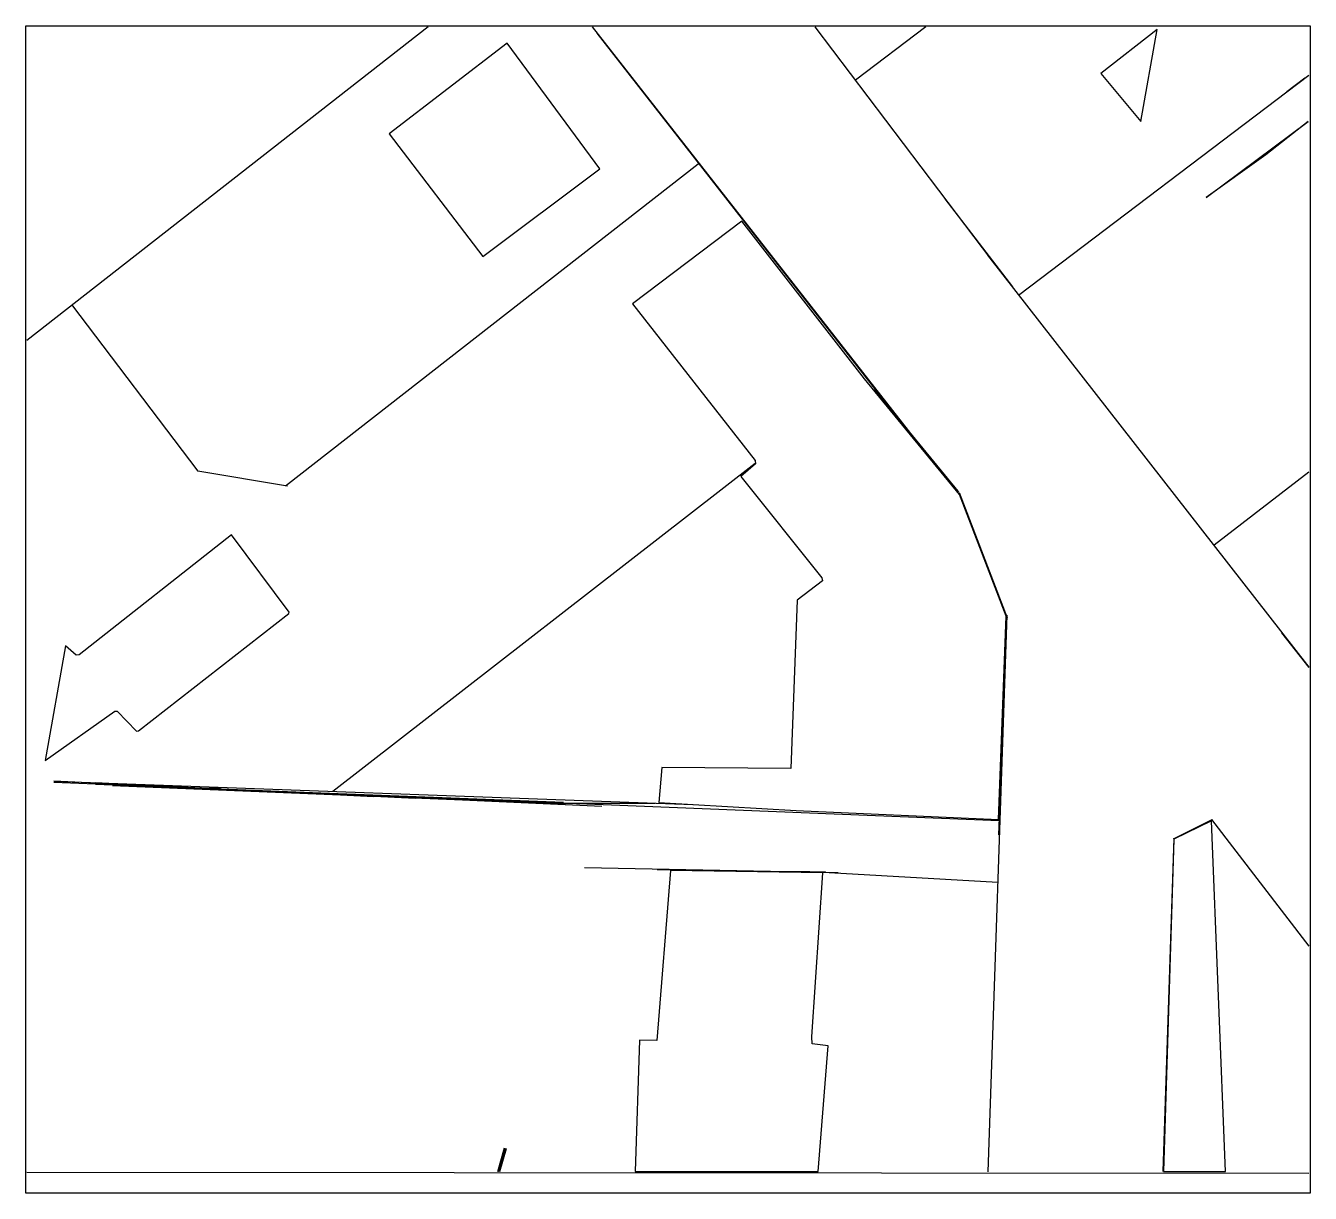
# Model space of a CAD drawing. Header units: metres. Extents: x -2.2 to 59, y -16.7 to 38.9.
import ezdxf

# ---------------------------------------------------------------- set-up
doc = ezdxf.new("R2010")
doc.units = ezdxf.units.M
for name, color, linetype in [('CADASTRE_BATI', 2, 'Continuous'), ('CADASTRE_CADRE', 8, 'Continuous'), ('CADASTRE_PARCELLES', 7, 'Continuous')]:
    doc.layers.add(name, color=color, linetype=linetype)

msp = doc.modelspace()

# ---------------------------------------------------------------- linework, layer by layer
at = {"layer": 'CADASTRE_BATI'}
for points in [[(48.992, 36.647), (50.889, 34.361), (51.668, 38.73)], [(20.711, 38.086), (15.089, 33.768), (19.56, 27.925), (25.131, 32.108)], [(58.865, 34.361), (56.85, 32.769), (54.005, 30.737)], [(31.888, 29.602), (26.689, 25.673), (32.532, 18.205), (32.549, 18.052), (31.837, 17.443), (35.699, 12.633), (35.732, 12.481), (34.53, 11.566), (34.225, 3.539), (28.078, 3.59), (27.942, 1.931), (34.479, 1.541), (44.115, 1.118), (44.488, 10.804), (42.252, 16.596), (37.731, 22.1)], [(7.587, 14.666), (0.322, 8.959), (0.186, 8.942), (-0.322, 9.382), (-1.287, 3.929), (2.032, 6.283), (2.134, 6.283), (3.065, 5.318), (3.15, 5.334), (10.313, 10.923), (10.33, 10.991)], [(54.259, 1.05), (52.464, 0.186), (51.973, -15.648), (54.92, -15.648)], [(28.501, -1.304), (27.841, -9.399), (27.011, -9.382), (26.808, -15.648), (35.529, -15.648), (36.003, -9.653), (35.241, -9.568), (35.224, -9.229), (35.749, -1.423)]]:
    msp.add_lwpolyline(points, close=True, dxfattribs=at)
at = {"layer": 'CADASTRE_CADRE'}
msp.add_lwpolyline([(-2.218, 38.916), (58.967, 38.916), (58.967, -16.681), (-2.218, -16.681)], close=True, dxfattribs=at)
at = {"layer": 'CADASTRE_PARCELLES'}
for p, q in [((16.952, 38.865), (-2.168, 23.929)), ((24.759, 38.865), (40.677, 18.544)), ((24.979, 38.561), (40.017, 19.323)), ((35.36, 38.865), (43.776, 27.756)), ((40.66, 38.865), (37.307, 36.325)), ((58.899, 36.545), (45.064, 26.063)), ((58.713, 36.41), (57.849, 35.766)), ((29.805, 32.329), (10.161, 16.986)), ((41.558, 30.669), (44.776, 26.486)), ((43.59, 27.993), (58.899, 8.366)), ((-0.034, 25.639), (5.978, 17.697)), ((38.188, 21.609), (42.185, 16.749)), ((39.797, 19.627), (42.218, 16.698)), ((32.532, 18.069), (12.413, 2.456)), ((5.978, 17.714), (10.246, 17.003)), ((58.899, 17.663), (54.395, 14.174)), ((42.235, 16.681), (44.522, 10.72)), ((44.505, 10.855), (43.607, -15.665)), ((44.488, 9.873), (44.115, 0.39)), ((57.595, 10.008), (58.899, 8.349)), ((-0.881, 2.964), (16.342, 2.134)), ((-0.881, 2.947), (29.551, 1.829)), ((-0.881, 2.896), (16.207, 2.218)), ((1.101, 2.879), (14.361, 2.218)), ((1.101, 2.845), (25.216, 1.761)), ((1.101, 2.794), (23.404, 1.948)), ((1.914, 2.743), (20.914, 1.964)), ((3.675, 2.71), (44.149, 1.067)), ((7.062, 2.625), (6.3, 2.591)), ((8.23, 2.489), (9.805, 2.439)), ((8.247, 2.523), (16.308, 2.168)), ((8.908, 2.472), (23.489, 1.88)), ((17.358, 2.185), (18.933, 2.066)), ((21.931, 1.931), (25.25, 1.88)), ((27.756, 1.88), (22.608, 1.88)), ((25.233, 1.863), (24.03, 1.846)), ((54.276, 1.101), (52.43, 0.186)), ((54.259, 1.118), (58.899, -4.911)), ((52.464, 0.237), (51.939, -15.648)), ((24.403, -1.169), (36.478, -1.406)), ((27.858, -1.27), (31.312, -1.321)), ((31.6, -1.338), (35.123, -1.355)), ((35.868, -1.372), (34.75, -1.389)), ((36.054, -1.406), (44.081, -1.863)), ((52.024, -13.785), (51.99, -14.598)), ((20.576, -14.53), (20.254, -15.665)), ((20.61, -14.547), (20.288, -15.665)), ((20.644, -14.547), (20.322, -15.665)), ((20.66, -14.564), (20.356, -15.665)), ((-2.168, -15.682), (58.899, -15.715))]:
    msp.add_line(p, q, dxfattribs=at)

doc.saveas('drawing.dxf')
